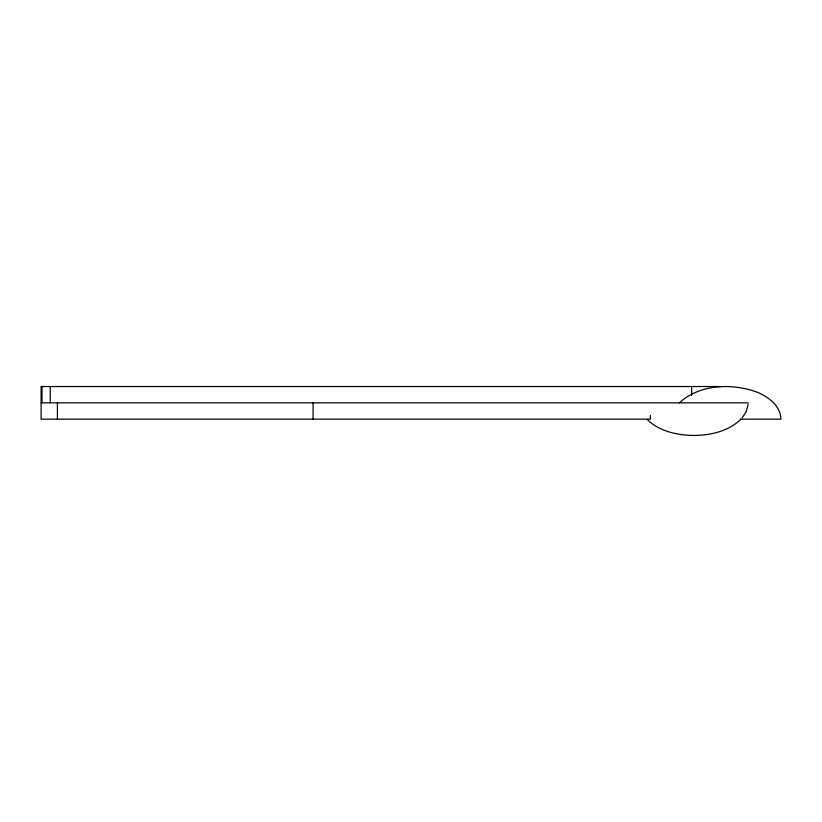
<?xml version="1.0" encoding="UTF-8"?>
<svg xmlns="http://www.w3.org/2000/svg" width="822" height="822" viewBox="0 0 822 822"><rect width="100%" height="100%" fill="white"/><g stroke="black" fill="none" stroke-linecap="round" stroke-linejoin="round"><path stroke-width="1.23" d="M748.205 404.29L746.16 411.822L742.184 417.833M679.393 402.842C699.635 384.162 731.344 383.114 756.271 391.837C767.882 396.358 780.561 405.513 780.9 419.158L740.499 419.158M740.858 419.282C727.912 431.817 708.954 435.711 691.466 435.444M721.058 386.525L41.1 386.525L41.1 419.158L650.346 419.158L650.346 415.398M41.1 402.842L748.267 402.842M691.446 435.444C675.509 434.859 658.576 430.728 646.873 419.282M691.61 386.525L691.61 395.31M313.09 402.842L313.09 419.158M57.417 402.842L57.417 419.158M50.255 386.525L50.255 402.842M42.004 386.525L42.004 402.842"/></g></svg>
